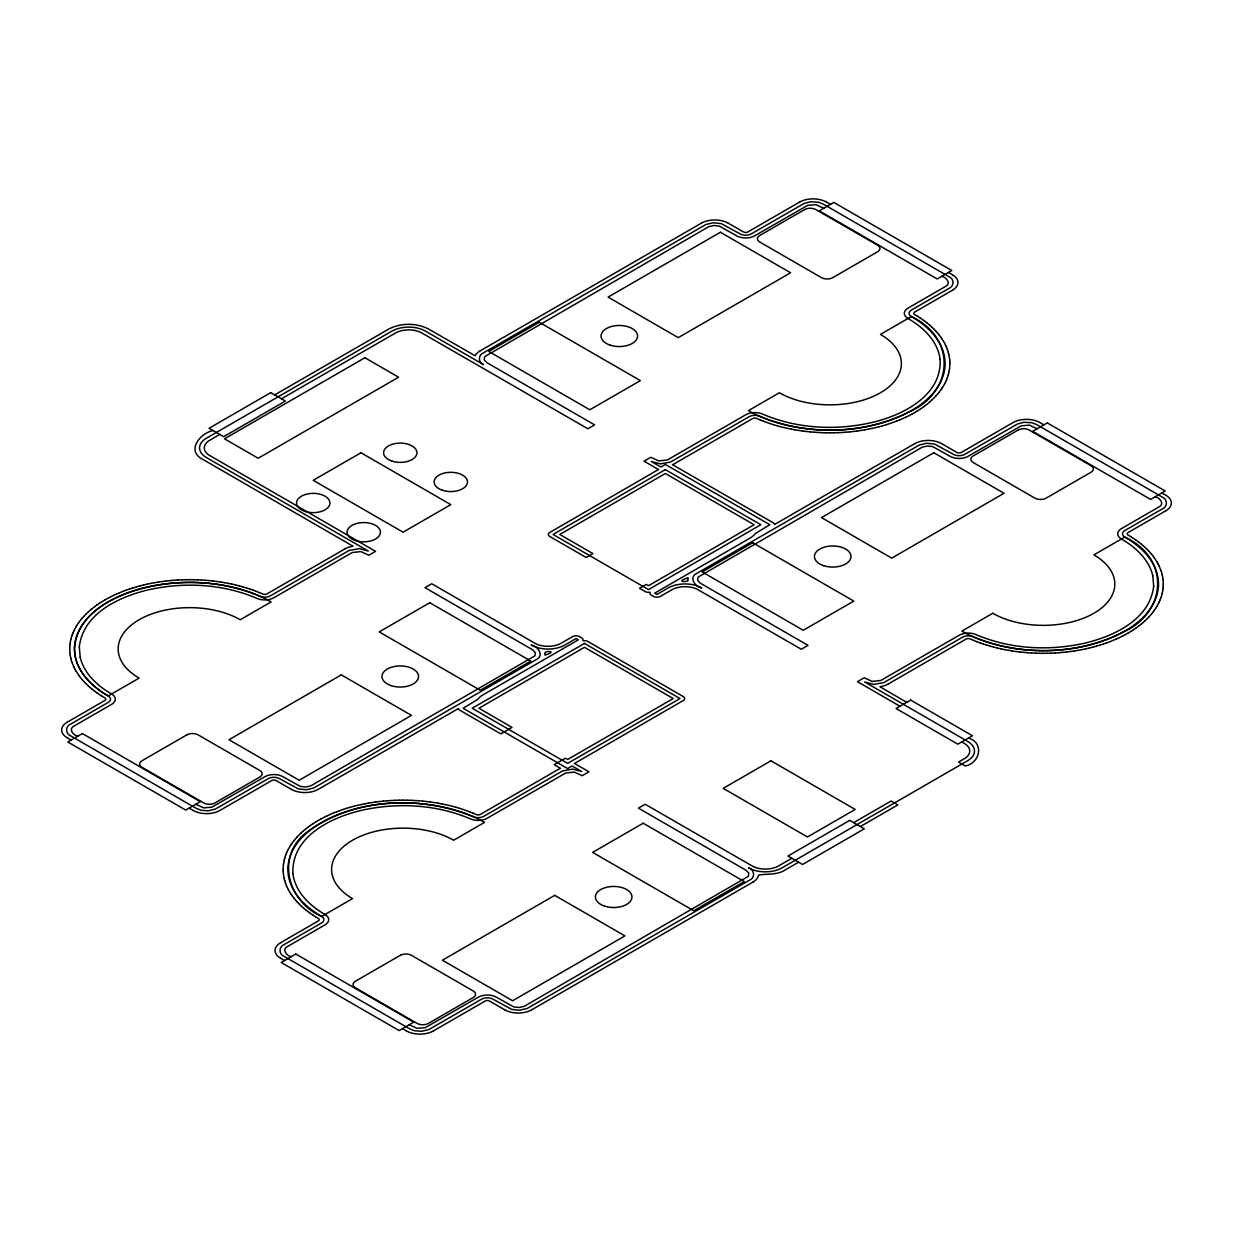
<?xml version="1.0" encoding="UTF-8"?>
<svg xmlns="http://www.w3.org/2000/svg" width="1233" height="1233" viewBox="0 0 1233 1233"><rect width="100%" height="100%" fill="white"/><g stroke="black" fill="none" stroke-linecap="round" stroke-linejoin="round"><path stroke-width="1.5" d="M69.726 648.835L69.788 646.739M79.313 646.863L80.191 657.235M283.143 869.342L283.39 864.98M949.857 363.658L949.61 368.02M1153.687 586.137L1152.809 575.765M1163.212 586.261L1163.274 584.165M69.803 646.585L69.973 644.474M79.313 646.832C83.104 613.618 118.599 597.08 147.436 590.037C183.84 581.683 223.219 583.748 257.682 598.699A12.715 7.336 0 0 0 273.572 597.882L352.176 552.554L360.837 551.567L368.821 555.22L375.556 551.321L208.624 454.869A19.05 11.005 0 0 1 208.624 440.905L219.705 434.432M1153.687 586.168C1149.85 619.382 1114.462 635.889 1085.61 642.963C1049.206 651.301 1009.796 649.267 975.318 634.301A12.715 7.336 0 0 0 959.428 635.118L880.824 680.446L872.163 681.433L864.179 677.78L857.444 681.679L899.998 706.247M1163.027 588.526L1163.197 586.415M69.988 644.32L70.296 642.223M283.42 864.811L283.713 862.715M949.287 370.285L949.58 368.189M1162.704 590.777L1163.012 588.68M70.312 642.054L70.728 639.973M283.744 862.545L284.16 860.464M948.84 372.536L949.256 370.455M1162.272 593.027L1162.688 590.946M70.774 639.804L71.298 637.723M284.191 860.295L284.731 858.214M948.269 374.786L948.809 372.705M1161.702 595.277L1162.226 593.196M71.344 637.569L72.007 635.504M284.777 858.06L285.424 855.995M947.576 377.005L948.223 374.94M1160.993 597.496L1161.656 595.431M72.053 635.334L72.824 633.284M285.486 855.825L286.241 853.775M946.759 379.225L947.514 377.175M1160.176 599.716L1160.947 597.666M72.886 633.115L73.78 631.08M286.318 853.621L287.197 851.571M945.803 381.429L946.682 379.379M1159.22 601.92L1160.114 599.885M73.857 630.926L76.045 626.749M287.274 851.417L288.275 849.398M944.725 383.602L945.726 381.583M1159.143 602.074L1156.955 606.251M288.352 849.244L289.462 847.241M943.538 385.759L944.648 383.756M76.138 626.595L77.371 624.607M289.555 847.086L290.788 845.098M942.212 387.902L943.445 385.914M1155.629 608.393L1156.862 606.405M77.463 624.453L78.804 622.511M290.88 844.944L292.221 843.002M940.779 389.998L942.12 388.056M1154.196 610.489L1155.537 608.547M78.912 622.357L80.361 620.43M292.329 842.848L293.778 840.921M939.222 392.079L940.671 390.152M1152.639 612.57L1154.088 610.643M80.469 620.276L82.025 618.38M293.901 840.767L295.458 838.872M937.542 394.128L939.099 392.233M1150.975 614.62L1152.531 612.724M82.164 618.226L83.829 616.361M295.581 838.717L297.245 836.853M935.755 396.147L937.419 394.283M1149.171 616.639L1150.836 614.774M83.952 616.207L85.724 614.373M297.369 836.698L301.16 832.922M935.631 396.302L931.84 400.078M1147.276 618.627L1149.048 616.793M85.863 614.234L87.743 612.431M1145.257 620.569L1147.137 618.766M87.882 612.292L89.855 610.52M301.314 832.784L303.287 831.011M929.713 401.989L931.686 400.216M1143.145 622.48L1145.118 620.708M90.024 610.381L92.09 608.655M303.441 830.888L305.507 829.162M927.493 403.838L929.559 402.112M1140.91 624.345L1142.976 622.619M92.259 608.532L94.417 606.836M305.676 829.023L307.849 827.328M925.151 405.672L927.324 403.977M1138.583 626.164L1140.741 624.468M94.602 606.713L96.852 605.064M308.019 827.204L310.284 825.555M922.716 407.445L924.981 405.796M1136.148 627.936L1138.398 626.287M97.037 604.941L99.395 603.338M920.188 409.171L922.546 407.568M310.454 825.432L312.812 823.829M1133.605 629.662L1135.963 628.059M479.791 351.081L479.051 351.544A12.7 7.336 0 0 0 478.512 351.929L477.911 352.407A12.7 7.336 0 0 0 477.433 352.808L476.909 353.316A12.7 7.336 0 0 0 476.508 353.748L476.077 354.287A12.7 7.336 0 0 0 475.738 354.734L475.399 355.289A12.7 7.336 0 0 0 475.152 355.767L428.914 329.211C416.569 322.692 400.817 322.692 388.472 329.211L274.743 394.868M99.58 603.214L102.031 601.658M66.998 722.353L66.258 722.815A12.7 7.336 0 0 0 65.703 723.201L65.102 723.679A12.7 7.336 0 0 0 64.625 724.079L64.101 724.588A12.7 7.336 0 0 0 63.7 725.019L63.268 725.559A12.7 7.336 0 0 0 62.945 726.006L62.606 726.561A12.7 7.336 0 0 0 62.359 727.038L62.112 727.609A12.7 7.336 0 0 0 61.943 728.087L61.789 728.672A12.7 7.336 0 0 0 61.712 729.165L61.65 729.736A12.7 7.336 0 0 0 61.65 730.244L61.712 730.815A12.7 7.336 0 0 0 61.789 731.308L61.943 731.893A12.7 7.336 0 0 0 62.112 732.371L62.359 732.941A12.7 7.336 0 0 0 62.606 733.419L62.945 733.974A12.7 7.336 0 0 0 63.268 734.421L63.7 734.96A12.7 7.336 0 0 0 64.101 735.392L64.625 735.901A12.7 7.336 0 0 0 65.102 736.301L65.703 736.779A12.7 7.336 0 0 0 66.258 737.164L66.998 737.627M952.585 290.156L953.325 289.678A12.7 7.336 0 0 0 953.88 289.308L954.481 288.83A12.7 7.336 0 0 0 954.959 288.414L955.467 287.921A12.7 7.336 0 0 0 955.883 287.489L956.315 286.95A12.7 7.336 0 0 0 956.638 286.503L956.978 285.948A12.7 7.336 0 0 0 957.224 285.47L957.471 284.9A12.7 7.336 0 0 0 957.64 284.422L957.794 283.837A12.7 7.336 0 0 0 957.871 283.343L957.918 282.758A12.7 7.336 0 0 0 957.918 282.265L957.871 281.679A12.7 7.336 0 0 0 957.794 281.186L957.64 280.615A12.7 7.336 0 0 0 957.471 280.122L957.224 279.567A12.7 7.336 0 0 0 956.978 279.09L956.638 278.535A12.7 7.336 0 0 0 956.315 278.088L955.883 277.548A12.7 7.336 0 0 0 955.467 277.117L954.959 276.608A12.7 7.336 0 0 0 954.481 276.207L953.88 275.73A12.7 7.336 0 0 0 953.325 275.344L952.585 274.882M917.552 410.851L920.003 409.294M312.997 823.706L315.448 822.149M280.415 942.844L279.675 943.322A12.7 7.336 0 0 0 279.12 943.692L278.519 944.17A12.7 7.336 0 0 0 278.041 944.586L277.533 945.079A12.7 7.336 0 0 0 277.117 945.511L276.685 946.05A12.7 7.336 0 0 0 276.362 946.497L276.022 947.052A12.7 7.336 0 0 0 275.776 947.53L275.529 948.1A12.7 7.336 0 0 0 275.36 948.578L275.206 949.163A12.7 7.336 0 0 0 275.129 949.657L275.082 950.242A12.7 7.336 0 0 0 275.082 950.735L275.129 951.321A12.7 7.336 0 0 0 275.206 951.814L275.36 952.385A12.7 7.336 0 0 0 275.529 952.878L275.776 953.433A12.7 7.336 0 0 0 276.022 953.91L276.362 954.465A12.7 7.336 0 0 0 276.685 954.912L277.117 955.452A12.7 7.336 0 0 0 277.533 955.883L278.041 956.392A12.7 7.336 0 0 0 278.519 956.793L279.12 957.27A12.7 7.336 0 0 0 279.675 957.656L280.415 958.118M1166.002 510.647L1166.742 510.185A12.7 7.336 0 0 0 1167.297 509.799L1167.898 509.321A12.7 7.336 0 0 0 1168.375 508.921L1168.899 508.412A12.7 7.336 0 0 0 1169.3 507.981L1169.732 507.441A12.7 7.336 0 0 0 1170.055 506.994L1170.394 506.439A12.7 7.336 0 0 0 1170.641 505.962L1170.888 505.391A12.7 7.336 0 0 0 1171.057 504.914L1171.211 504.328A12.7 7.336 0 0 0 1171.288 503.835L1171.35 503.264A12.7 7.336 0 0 0 1171.35 502.756L1171.288 502.185A12.7 7.336 0 0 0 1171.211 501.692L1171.057 501.107A12.7 7.336 0 0 0 1170.888 500.629L1170.641 500.059A12.7 7.336 0 0 0 1170.394 499.581L1170.055 499.026A12.7 7.336 0 0 0 1169.732 498.579L1169.3 498.04A12.7 7.336 0 0 0 1168.899 497.608L1168.375 497.099A12.7 7.336 0 0 0 1167.898 496.699L1167.297 496.221A12.7 7.336 0 0 0 1166.742 495.836L1166.002 495.373M1130.969 631.342L1133.42 629.786M753.209 881.919L753.949 881.456A12.7 7.336 0 0 0 754.488 881.071L755.089 880.593A12.7 7.336 0 0 0 755.567 880.192L756.091 879.684A12.7 7.336 0 0 0 756.492 879.252L756.923 878.713A12.7 7.336 0 0 0 757.262 878.266L757.601 877.711A12.7 7.336 0 0 0 757.848 877.233L758.095 876.678A12.7 7.336 0 0 0 758.264 876.185L758.418 875.6A12.7 7.336 0 0 0 758.495 875.122C765.662 873.611 777.838 875.338 785.544 869.743L798.599 862.206M102.216 601.534L104.759 600.024M914.824 412.485L917.352 410.974M315.648 822.026L318.176 820.515M1128.241 632.976L1130.784 631.466M212.97 430.533C199.669 433.43 185.782 451.201 203.137 459.555L353.023 546.234A12.7 7.336 0 0 0 352.206 546.389L351.251 546.589A12.7 7.336 0 0 0 350.465 546.774L349.555 547.02A12.7 7.336 0 0 0 348.785 547.252L347.922 547.56A12.7 7.336 0 0 0 347.213 547.837L346.396 548.176A12.7 7.336 0 0 0 345.733 548.5L344.916 548.932M281.494 398.768L396.61 332.371A19.05 11.005 0 0 1 420.792 332.371L587.864 428.76L594.599 424.861L486.881 362.672L484.184 359.836L484.677 356.661L708.682 226.733L713.768 225.5L719.348 226.132L736.856 235.919A12.7 7.336 0 0 0 754.488 235.919L807.723 205.341L815.907 204.632L823.736 208.269M480.099 350.896L701.238 223.219M799.523 202.135L747.691 232.051A3.175 1.834 0 0 1 743.669 232.051L728.333 223.219M344.608 549.101L266.76 594.013A3.175 1.834 0 0 1 263.03 594.136L259.639 592.688M67.291 722.168L105.052 700.344A3.175 1.834 0 0 0 105.052 698.017L102.216 696.321M952.292 290.341L914.516 312.165A3.175 1.834 0 0 0 914.516 314.477L917.352 316.187M674.975 463.408L752.808 418.496A3.175 1.834 0 0 1 756.553 418.372L759.944 419.821M220.06 810.358L271.892 780.458A3.175 1.834 0 0 1 275.915 780.458L291.25 789.29M914.655 443.71L774.571 524.472A4.762 2.759 0 0 0 773.199 522.792L672.463 464.641L673.187 464.332A12.7 7.336 0 0 0 673.85 464.009L674.667 463.577M318.345 789.29L458.429 708.528A4.762 2.759 0 0 0 459.801 710.208L500.798 733.882L512.034 727.393L478.897 708.266L584.488 647.31L673.218 698.541L567.642 759.497L565.392 758.203L554.156 764.691L560.537 768.359L559.813 768.668A12.7 7.336 0 0 0 559.15 768.991L558.333 769.423M1012.94 422.642L961.108 452.542A3.175 1.834 0 0 1 957.085 452.542L941.75 443.71M558.025 769.592L480.192 814.504A3.175 1.834 0 0 1 476.447 814.628L473.056 813.179M280.708 942.659L318.484 920.835A3.175 1.834 0 0 0 318.484 918.523L315.648 916.813M1165.709 510.832L1127.948 532.656A3.175 1.834 0 0 0 1127.948 534.983L1130.784 536.679M888.392 683.899L966.24 638.987A3.175 1.834 0 0 1 969.97 638.864L973.361 640.312M433.477 1030.865L485.309 1000.949A3.175 1.834 0 0 1 489.331 1000.949L504.667 1009.781M791.863 858.322L777.422 866.568A19.05 11.005 0 0 1 753.24 866.568L645.136 804.24L638.401 808.139L746.181 870.359L748.816 873.164L748.323 876.339L524.318 1006.267L519.232 1007.5L513.652 1006.868L496.144 997.081A12.7 7.336 0 0 0 478.512 997.081L425.277 1027.659L417.093 1028.368L409.264 1024.731M853.637 822.658L891.135 801.003L897.871 804.887L860.372 826.542M531.762 1009.781L752.901 882.104M104.959 599.901L107.564 598.452M912.004 414.057L914.624 412.608M318.376 820.392L320.996 818.943M1125.436 634.548L1128.041 633.099M701.546 223.05L702.378 222.618A12.7 7.336 0 0 1 703.041 222.31L703.843 221.955A12.7 7.336 0 0 1 704.567 221.678L705.43 221.385A12.7 7.336 0 0 1 706.185 221.139L707.095 220.892A12.7 7.336 0 0 1 707.896 220.707L708.852 220.507A12.7 7.336 0 0 1 709.669 220.368L710.655 220.229A12.7 7.336 0 0 1 711.487 220.121L712.489 220.044A12.7 7.336 0 0 1 713.352 219.998L714.354 219.967A12.7 7.336 0 0 1 715.217 219.967L716.219 219.998A12.7 7.336 0 0 1 717.082 220.044L718.084 220.121A12.7 7.336 0 0 1 718.916 220.229L719.902 220.368A12.7 7.336 0 0 1 720.719 220.507L721.675 220.707A12.7 7.336 0 0 1 722.476 220.892L723.386 221.139A12.7 7.336 0 0 1 724.141 221.385L725.004 221.678A12.7 7.336 0 0 1 725.728 221.955L726.545 222.31A12.7 7.336 0 0 1 727.208 222.618L728.025 223.05M799.832 201.965L800.664 201.534A12.7 7.336 0 0 1 801.327 201.226L802.128 200.871A12.7 7.336 0 0 1 802.853 200.609L803.716 200.301A12.7 7.336 0 0 1 804.471 200.07L805.38 199.823A12.7 7.336 0 0 1 806.182 199.623L807.137 199.438A12.7 7.336 0 0 1 807.954 199.284L808.94 199.145A12.7 7.336 0 0 1 809.773 199.052L810.775 198.96A12.7 7.336 0 0 1 811.638 198.914L812.639 198.883A12.7 7.336 0 0 1 813.503 198.883L814.504 198.914A12.7 7.336 0 0 1 815.367 198.96L816.369 199.052A12.7 7.336 0 0 1 817.202 199.145L818.188 199.284A12.7 7.336 0 0 1 819.005 199.438L819.96 199.623A12.7 7.336 0 0 1 820.762 199.823L821.671 200.07A12.7 7.336 0 0 1 822.426 200.301L823.29 200.609A12.7 7.336 0 0 1 824.014 200.871L824.831 201.226A12.7 7.336 0 0 1 825.494 201.534L826.31 201.965M107.78 598.329L110.477 596.926M909.106 415.583L911.803 414.18M914.963 443.541L915.795 443.109A12.7 7.336 0 0 1 916.458 442.801L917.275 442.447A12.7 7.336 0 0 1 917.984 442.169L918.847 441.876A12.7 7.336 0 0 1 919.602 441.645L920.527 441.383A12.7 7.336 0 0 1 921.313 441.198L922.269 440.998A12.7 7.336 0 0 1 923.085 440.859L924.072 440.72A12.7 7.336 0 0 1 924.904 440.628L925.906 440.535A12.7 7.336 0 0 1 926.769 440.489L927.771 440.458A12.7 7.336 0 0 1 928.634 440.458L929.651 440.489A12.7 7.336 0 0 1 930.499 440.535L931.501 440.628A12.7 7.336 0 0 1 932.348 440.72L933.319 440.859A12.7 7.336 0 0 1 934.152 440.998L935.092 441.198A12.7 7.336 0 0 1 935.893 441.383L936.803 441.645A12.7 7.336 0 0 1 937.558 441.876L938.436 442.169A12.7 7.336 0 0 1 939.145 442.447L939.962 442.801A12.7 7.336 0 0 1 940.625 443.109L941.442 443.541M219.751 810.528L218.919 810.96A12.7 7.336 0 0 1 218.256 811.283L217.44 811.622A12.7 7.336 0 0 1 216.731 811.9L215.867 812.208A12.7 7.336 0 0 1 215.112 812.439L214.188 812.686A12.7 7.336 0 0 1 213.401 812.871L212.446 813.071A12.7 7.336 0 0 1 211.629 813.225L210.643 813.364A12.7 7.336 0 0 1 209.81 813.456L208.809 813.549A12.7 7.336 0 0 1 207.945 813.595L206.944 813.626A12.7 7.336 0 0 1 206.081 813.626L205.063 813.595A12.7 7.336 0 0 1 204.216 813.549L203.214 813.456A12.7 7.336 0 0 1 202.366 813.364L201.395 813.225A12.7 7.336 0 0 1 200.563 813.071L199.623 812.871A12.7 7.336 0 0 1 198.821 812.686L197.912 812.439A12.7 7.336 0 0 1 197.157 812.208L196.278 811.9A12.7 7.336 0 0 1 195.569 811.622L194.752 811.283A12.7 7.336 0 0 1 194.09 810.96L193.273 810.528M1013.249 422.472L1014.081 422.04A12.7 7.336 0 0 1 1014.744 421.717L1015.56 421.378A12.7 7.336 0 0 1 1016.269 421.1L1017.133 420.792A12.7 7.336 0 0 1 1017.888 420.561L1018.812 420.314A12.7 7.336 0 0 1 1019.599 420.129L1020.554 419.929A12.7 7.336 0 0 1 1021.371 419.775L1022.357 419.636A12.7 7.336 0 0 1 1023.19 419.544L1024.191 419.451A12.7 7.336 0 0 1 1025.055 419.405L1026.056 419.374A12.7 7.336 0 0 1 1026.919 419.374L1027.937 419.405A12.7 7.336 0 0 1 1028.784 419.451L1029.786 419.544A12.7 7.336 0 0 1 1030.634 419.636L1031.605 419.775A12.7 7.336 0 0 1 1032.437 419.929L1033.377 420.129A12.7 7.336 0 0 1 1034.179 420.314L1035.088 420.561A12.7 7.336 0 0 1 1035.843 420.792L1036.722 421.1A12.7 7.336 0 0 1 1037.431 421.378L1038.248 421.717A12.7 7.336 0 0 1 1038.91 422.04L1039.727 422.472M318.037 789.459L317.205 789.891A12.7 7.336 0 0 1 316.542 790.199L315.725 790.553A12.7 7.336 0 0 1 315.016 790.831L314.153 791.124A12.7 7.336 0 0 1 313.398 791.355L312.473 791.617A12.7 7.336 0 0 1 311.687 791.802L310.731 792.002A12.7 7.336 0 0 1 309.915 792.141L308.928 792.28A12.7 7.336 0 0 1 308.096 792.372L307.094 792.465A12.7 7.336 0 0 1 306.231 792.511L305.229 792.542A12.7 7.336 0 0 1 304.366 792.542L303.349 792.511A12.7 7.336 0 0 1 302.501 792.465L301.499 792.372A12.7 7.336 0 0 1 300.652 792.28L299.681 792.141A12.7 7.336 0 0 1 298.848 792.002L297.908 791.802A12.7 7.336 0 0 1 297.107 791.617L296.197 791.355A12.7 7.336 0 0 1 295.442 791.124L294.564 790.831A12.7 7.336 0 0 1 293.855 790.553L293.038 790.199A12.7 7.336 0 0 1 292.375 789.891L291.558 789.459M321.197 818.82L323.894 817.417M888.084 684.068L887.267 684.5A12.7 7.336 0 0 1 886.604 684.824L885.787 685.163A12.7 7.336 0 0 1 885.078 685.44L884.215 685.748A12.7 7.336 0 0 1 883.445 685.98L882.535 686.226A12.7 7.336 0 0 1 881.749 686.411L880.794 686.611A12.7 7.336 0 0 1 879.977 686.766L906.733 702.348M1122.523 636.074L1125.22 634.671M433.168 1031.035L432.336 1031.466A12.7 7.336 0 0 1 431.673 1031.774L430.872 1032.129A12.7 7.336 0 0 1 430.147 1032.391L429.284 1032.699A12.7 7.336 0 0 1 428.529 1032.93L427.62 1033.177A12.7 7.336 0 0 1 426.818 1033.377L425.863 1033.562A12.7 7.336 0 0 1 425.046 1033.716L424.06 1033.855A12.7 7.336 0 0 1 423.227 1033.948L422.225 1034.04A12.7 7.336 0 0 1 421.362 1034.086L420.361 1034.117A12.7 7.336 0 0 1 419.497 1034.117L418.496 1034.086A12.7 7.336 0 0 1 417.633 1034.04L416.631 1033.948A12.7 7.336 0 0 1 415.798 1033.855L414.812 1033.716A12.7 7.336 0 0 1 413.995 1033.562L413.04 1033.377A12.7 7.336 0 0 1 412.238 1033.177L411.329 1032.93A12.7 7.336 0 0 1 410.574 1032.699L409.71 1032.391A12.7 7.336 0 0 1 408.986 1032.129L408.169 1031.774A12.7 7.336 0 0 1 407.506 1031.466L406.69 1031.035M531.454 1009.95L530.622 1010.382A12.7 7.336 0 0 1 529.959 1010.69L529.157 1011.045A12.7 7.336 0 0 1 528.433 1011.322L527.57 1011.615A12.7 7.336 0 0 1 526.815 1011.861L525.905 1012.108A12.7 7.336 0 0 1 525.104 1012.293L524.148 1012.493A12.7 7.336 0 0 1 523.331 1012.632L522.345 1012.771A12.7 7.336 0 0 1 521.513 1012.879L520.511 1012.956A12.7 7.336 0 0 1 519.648 1013.002L518.646 1013.033A12.7 7.336 0 0 1 517.783 1013.033L516.781 1013.002A12.7 7.336 0 0 1 515.918 1012.956L514.916 1012.879A12.7 7.336 0 0 1 514.084 1012.771L513.098 1012.632A12.7 7.336 0 0 1 512.281 1012.493L511.325 1012.293A12.7 7.336 0 0 1 510.524 1012.108L509.614 1011.861A12.7 7.336 0 0 1 508.859 1011.615L507.996 1011.322A12.7 7.336 0 0 1 507.272 1011.045L506.455 1010.69A12.7 7.336 0 0 1 505.792 1010.382L504.975 1009.95M110.693 596.818L113.467 595.447M906.116 417.047L908.891 415.691M324.109 817.309L326.884 815.953M1119.533 637.553L1122.307 636.182M113.683 595.354L116.534 594.044M903.049 418.465L905.901 417.155M327.099 815.845L329.951 814.535M1116.466 638.956L1119.317 637.646M116.765 593.936L119.678 592.688M899.89 419.821L902.818 418.557M330.182 814.443L333.11 813.179M1113.322 640.312L1116.235 639.064M119.925 592.595L122.915 591.393M896.668 421.1L899.658 419.914M333.342 813.086L336.332 811.9M1110.085 641.607L1113.075 640.405M123.146 591.301L126.213 590.175M893.37 422.333L896.437 421.193M336.563 811.807L339.63 810.667M1106.787 642.825L1109.854 641.699M126.444 590.083L129.573 589.004M890.01 423.505L893.139 422.426M339.861 810.574L342.99 809.495M1103.427 643.996L1106.556 642.917M129.819 588.912L132.994 587.894M886.589 424.614L889.764 423.582M343.236 809.418L346.411 808.386M1100.006 645.106L1103.181 644.088M133.256 587.817L136.493 586.862M883.09 425.647L886.327 424.691M346.673 808.309L349.91 807.353M1096.507 646.138L1099.744 645.183M136.74 586.785L140.038 585.891M879.545 426.618L882.843 425.724M350.157 807.276L353.455 806.382M1092.962 647.109L1096.26 646.215M140.3 585.814L143.629 584.981M875.954 427.527L879.283 426.68M353.717 806.32L357.046 805.473M1089.371 648.019L1092.7 647.186M143.891 584.92L147.282 584.149M872.301 428.36L875.692 427.589M357.308 805.411L360.699 804.64M1085.718 648.851L1089.109 648.08M868.602 429.115L872.039 428.421M147.544 584.088L150.965 583.379M1082.035 649.621L1085.456 648.912M360.961 804.579L364.398 803.885M864.872 429.824L868.34 429.176M151.243 583.332L154.711 582.685M1078.289 650.315L1081.757 649.668M364.66 803.824L368.128 803.176M861.096 430.44L864.595 429.87M154.988 582.639L158.487 582.068M1074.513 650.932L1078.012 650.361M368.405 803.13L371.904 802.56M857.289 430.995L860.819 430.487M158.764 582.022L162.294 581.514M1070.706 651.486L1074.236 650.978M372.181 802.513L375.711 802.005M853.452 431.473L857.012 431.026M162.571 581.467L166.116 581.036M1066.884 651.964L1070.429 651.533M375.988 801.974L379.548 801.527M849.599 431.889L853.174 431.504M166.409 581.005L169.984 580.62M1063.016 652.38L1066.591 651.995M379.826 801.496L383.401 801.111M845.715 432.213L849.321 431.904M170.262 580.589L173.868 580.281M1059.132 652.719L1062.738 652.411M383.679 801.096L387.285 800.787M841.815 432.475L845.437 432.244M174.146 580.265L177.768 580.019M1055.232 652.981L1058.854 652.735M387.563 800.756L391.185 800.525M837.901 432.675L841.538 432.506M178.045 580.003L181.667 579.834M1051.333 653.166L1054.955 652.997M391.462 800.494L395.099 800.325M833.986 432.783L837.623 432.675M181.96 579.818L185.597 579.726M1047.403 653.274L1051.04 653.182M395.377 800.325L399.014 800.217M830.056 432.829L833.708 432.783M185.875 579.71L189.512 579.68M1043.488 653.32L1047.125 653.29M399.292 800.217L402.944 800.171M826.141 432.783L829.778 432.829M189.805 579.68L193.442 579.71M1039.558 653.29L1043.195 653.32M403.222 800.171L406.859 800.217M822.226 432.675L825.848 432.783M193.72 579.726L197.357 579.818M1035.643 653.182L1039.28 653.274M407.152 800.217L410.774 800.325M818.311 432.506L821.933 432.675M197.65 579.834L201.272 580.003M1031.728 652.997L1035.35 653.166M411.067 800.325L414.689 800.494M814.412 432.244L818.018 432.475M201.565 580.019L205.171 580.265M1027.829 652.735L1031.435 652.981M414.982 800.525L418.588 800.756M810.528 431.904L814.119 432.213M205.449 580.281L209.055 580.589M1023.945 652.411L1027.551 652.719M418.881 800.787L422.472 801.096M806.659 431.504L810.235 431.889M1020.076 651.995L1023.667 652.38M209.333 580.62L212.924 581.005M422.765 801.111L426.341 801.496M802.822 431.026L806.382 431.473M1016.239 651.533L1019.799 651.964M213.201 581.036L216.761 581.467M426.618 801.527L430.178 801.974M799.015 430.487L802.544 430.995M1012.432 650.978L1015.961 651.486M217.039 581.514L220.568 582.022M430.456 802.005L433.985 802.513M795.239 429.87L798.737 430.44M1008.656 650.361L1012.154 650.932M220.846 582.068L224.344 582.639M434.263 802.56L437.761 803.13M791.509 429.176L794.961 429.824M1004.926 649.668L1008.394 650.315M224.606 582.685L228.074 583.332M438.039 803.176L441.491 803.824M787.81 428.421L791.232 429.115M1001.227 648.912L1004.648 649.621M228.352 583.379L231.773 584.088M441.768 803.885L445.19 804.579M784.157 427.589L787.533 428.36M997.574 648.08L1000.965 648.851M232.035 584.149L235.426 584.92M445.467 804.64L448.843 805.411M780.551 426.68L783.895 427.527M993.968 647.186L997.312 648.019M235.688 584.981L239.032 585.814M449.105 805.473L452.449 806.32M777.006 425.724L780.289 426.618M990.423 646.215L993.706 647.109M239.294 585.891L242.577 586.785M452.711 806.382L455.994 807.276M773.507 424.691L776.744 425.647M986.924 645.183L990.161 646.138M242.839 586.862L246.076 587.817M456.256 807.353L459.493 808.309M770.07 423.582L773.261 424.614M983.502 644.088L986.677 645.106M246.323 587.894L249.498 588.912M459.739 808.386L462.93 809.418M766.71 422.426L769.824 423.505M980.127 642.917L983.256 643.996M249.744 589.004L252.873 590.083M463.176 809.495L466.29 810.574M763.412 421.193L766.464 422.333M976.829 641.699L979.881 642.825M253.119 590.175L256.171 591.301M466.536 810.667L469.588 811.807M760.175 419.914L763.165 421.1M973.592 640.405L976.598 641.607M256.402 591.393L259.408 592.595M469.835 811.9L472.825 813.086M826.619 202.135L830.487 204.37M948.424 272.462L952.292 274.697M941.688 276.362C946.297 276.963 951.583 283.667 945.557 286.441L907.827 308.235A12.7 7.336 0 0 0 907.827 318.407C923.132 327.177 937.835 341.002 940.085 359.404M1040.035 422.642L1043.904 424.861M1161.84 492.953L1165.709 495.188M1037.169 428.76L1029.324 425.123L1021.14 425.832L967.905 456.41A12.7 7.336 0 0 1 950.273 456.41L932.765 446.623L927.355 445.976L922.099 447.24L698.094 577.152L697.601 580.327L700.236 583.132L808.016 645.352L801.28 649.252L697.107 589.189A19.05 11.005 0 0 0 672.925 589.189L660.302 596.402A4.762 2.759 0 0 1 653.567 596.402L651.317 595.092A4.762 2.759 0 0 1 650.13 592.349L649.899 592.225A4.762 2.759 0 0 1 645.136 591.532L639.526 588.295L646.262 584.396L648.512 585.69L754.103 524.734L665.358 473.503L559.782 534.459L592.919 553.602L586.168 557.486L549.671 536.401A4.762 2.759 0 0 1 549.671 532.517L658.622 469.449A4.762 2.759 0 0 1 657.497 468.956L644.027 461.188L650.762 457.289L658.746 460.942L667.407 459.94L746.011 414.627A12.715 7.336 0 0 1 761.902 413.81C797.412 429.176 838.132 430.995 875.461 421.64C904.745 414.149 942.089 394.591 940.085 359.419M1155.105 496.853C1159.683 497.454 1165.031 504.158 1158.974 506.933L1121.244 528.726A12.7 7.336 0 0 0 1121.244 538.898C1135.408 547.067 1148.894 559.258 1152.793 575.734M968.521 738.028C984.412 742.836 980.127 763.073 965.269 765.986L958.534 762.086L965.408 758.048A19.05 11.005 0 0 0 965.408 744.085L961.771 741.912M77.895 736.147C73.163 735.562 68.123 728.703 74.072 726.037L111.756 704.274A12.7 7.336 0 0 0 111.756 694.102C97.577 685.918 84.121 673.757 80.207 657.266M195.831 804.24L203.676 807.877L211.86 807.168L265.095 776.59A12.7 7.336 0 0 1 282.727 776.59L300.236 786.377L305.799 787.008L310.901 785.76L534.906 655.848L535.43 652.766L532.764 649.868L424.984 587.648L431.72 583.748L535.893 643.811A19.05 11.005 0 0 0 560.075 643.811L572.698 636.598A4.762 2.759 0 0 1 579.433 636.598L581.683 637.908A4.762 2.759 0 0 1 582.87 640.651L583.101 640.775A4.762 2.759 0 0 1 587.864 641.468L683.329 696.599A4.762 2.759 0 0 1 683.329 700.483L574.378 763.551A4.762 2.759 0 0 1 575.503 764.044L588.973 771.812L582.238 775.711L574.254 772.058L565.593 773.06L486.989 818.373A12.715 7.336 0 0 1 471.098 819.19C437.7 804.671 399.662 802.375 364.213 809.757C332.802 816.446 291.142 835.851 292.915 873.58M67.291 737.812L71.16 740.047M189.096 808.139L192.965 810.358M291.312 956.638C286.534 956.145 281.54 949.148 287.489 946.528L325.173 924.765A12.7 7.336 0 0 0 325.173 914.593C309.868 905.823 295.149 891.968 292.915 873.596M280.708 958.303L284.576 960.538M402.513 1028.63L406.381 1030.865M917.552 316.311L920.003 317.867M1130.969 536.802L1133.42 538.359M99.58 694.641L102.031 696.198M312.997 915.133L315.448 916.689M920.188 317.991L922.546 319.594M1133.605 538.482L1135.963 540.085M97.037 692.915L99.395 694.518M310.454 913.406L312.812 915.009M922.716 319.717L924.981 321.366M1136.148 540.208L1138.398 541.857M94.602 691.143L96.852 692.792M308.019 911.634L310.284 913.283M925.151 321.489L927.324 323.185M1138.583 541.981L1140.741 543.676M92.259 689.324L94.417 691.019M305.676 909.815L307.849 911.511M927.493 323.308L929.559 325.05M1140.91 543.815L1142.976 545.541M90.024 687.459L92.09 689.185M303.441 907.95L305.507 909.692M929.713 325.173L931.686 326.945M1143.145 545.68L1145.118 547.437M87.882 685.563L89.855 687.32M301.314 906.055L303.287 907.827M931.84 327.084L933.72 328.887M1145.257 547.575L1147.137 549.379M85.863 683.621L87.743 685.425M299.28 904.113L301.16 905.916M1147.276 549.517L1149.048 551.367M933.859 329.026L935.631 330.86M297.369 902.14L299.141 903.974M83.952 681.633L85.724 683.483M1149.171 551.505L1150.836 553.37M935.755 331.014L937.419 332.879M295.581 900.121L297.245 901.986M82.164 679.63L83.829 681.495M1150.975 553.525L1152.531 555.42M937.542 333.033L939.099 334.929M293.901 898.071L295.458 899.967M80.469 677.58L82.025 679.475M1152.639 555.574L1154.088 557.501M939.222 335.083L940.671 337.01M292.329 895.99L293.778 897.917M78.912 675.499L80.361 677.426M1154.196 557.655L1156.862 561.739M940.779 337.164L942.12 339.106M290.88 893.894L292.221 895.836M78.804 675.345L76.138 671.261M942.212 339.26L943.445 341.248M289.555 891.752L290.788 893.74M1156.955 561.894L1158.064 563.897M943.538 341.402L944.648 343.406M288.352 889.594L289.462 891.598M74.936 669.103L76.045 671.106M1158.157 564.051L1159.143 566.07M944.725 343.56L945.726 345.579M287.274 887.421L288.275 889.44M73.857 666.93L74.843 668.949M1159.22 566.24L1160.947 570.478M945.803 345.733L946.682 347.783M286.318 885.217L287.197 887.267M73.78 666.76L72.053 662.522M946.759 347.937L947.514 349.987M285.486 883.013L286.241 885.063M1160.993 570.648L1161.656 572.713M947.576 350.157L948.223 352.222M284.777 880.778L285.424 882.843M71.344 660.287L72.007 662.352M1161.702 572.883L1162.226 574.948M948.269 352.376L948.809 354.457M284.191 878.543L284.731 880.624M70.774 658.052L71.298 660.117M1162.272 575.117L1162.688 577.198M948.84 354.626L949.58 358.973M284.16 878.374L283.42 874.027M70.312 655.802L70.728 657.883M1162.704 577.368L1163.012 579.464M69.988 653.536L70.296 655.632M1163.027 579.633L1163.274 583.995M949.61 359.142L949.78 361.238M283.22 871.762L283.39 873.858M69.973 653.367L69.726 649.005M949.795 361.392L949.857 363.504M283.143 869.496L283.205 871.608M74.55 646.786C73.41 668.517 90.548 685.995 108.227 695.936A7.937 4.578 0 0 1 108.227 702.425L70.666 724.11C65.241 726.16 65.241 733.82 70.666 735.87L196.324 808.416L201.226 810.281L208.1 810.821L215.421 809.064L268.285 778.624A7.937 4.593 0 0 1 279.521 778.624L298.232 788.873L306.385 789.736L313.706 787.995L536.124 659.67C544.539 655.971 538.158 645.83 531.13 645.029A23.828 13.763 0 0 0 564.837 645.029L576.058 638.555L578.308 639.85L482.827 694.965A23.828 13.763 0 0 0 477.664 699.435L463.176 708.266L567.642 768.575L572.127 765.986L581.745 771.534L572.775 769.115L562.649 770.887L483.783 816.338A7.937 4.578 0 0 1 473.287 816.708C421.948 795.763 358.464 797.258 311.749 828.915C274.512 851.047 285.424 900.707 321.643 916.443L352.53 898.595A71.483 41.275 0 0 1 352.53 840.243A71.483 41.275 0 0 1 453.621 840.243L484.523 822.396A115.162 66.49 0 0 0 321.643 822.396A115.162 66.49 0 0 0 321.643 916.443A7.937 4.593 0 0 1 321.643 922.916L284.083 944.601C278.673 946.651 278.673 954.311 284.083 956.361L409.757 1028.908L414.642 1030.773L421.516 1031.312L428.837 1029.57L481.702 999.115A7.937 4.593 0 0 1 492.938 999.115L511.649 1009.365L519.417 1010.259L527.123 1008.486L749.541 880.162C755.644 877.804 754.426 869.465 748.477 867.801A23.828 13.763 0 0 0 782.184 867.801L967.52 760.792A23.828 13.763 0 0 0 967.52 741.341L864.672 681.957L873.642 684.377L883.768 682.604L962.634 637.153A7.937 4.593 0 0 1 972.56 636.552C1019.753 656.326 1076.224 655.74 1122.122 632.575C1166.803 613.602 1171.073 558.225 1124.773 537.064A7.937 4.578 0 0 1 1124.773 530.575L1162.334 508.89C1167.759 506.84 1167.759 499.18 1162.334 497.13L1036.676 424.584L1031.774 422.719L1023.899 422.272L1017.579 423.936L964.715 454.376A7.937 4.593 0 0 1 953.479 454.376L934.768 444.127L926.615 443.264L919.294 445.005L696.876 573.33C688.399 577.121 694.965 587.031 701.87 587.971A23.828 13.763 0 0 0 668.163 587.971L656.942 594.445L654.692 593.15L750.173 538.035A23.828 13.763 0 0 0 755.336 533.565L769.824 524.734L665.358 464.425L660.873 467.014L651.255 461.466L660.225 463.885L670.351 462.113L749.217 416.662A7.937 4.578 0 0 1 759.713 416.292C806.736 435.804 862.915 435.157 908.598 412.13C953.525 393.173 957.332 337.965 911.357 316.557L880.47 334.405A71.483 41.275 0 0 1 880.47 392.757A71.483 41.275 0 0 1 779.379 392.757L748.477 410.604A115.162 66.49 0 0 0 911.357 410.604A115.162 66.49 0 0 0 911.357 316.557A7.937 4.593 0 0 1 911.357 310.084L948.917 288.399C954.327 286.349 954.327 278.689 948.917 276.639L823.243 204.092L818.358 202.227L810.482 201.765L804.163 203.43L751.298 233.885A7.937 4.593 0 0 1 740.062 233.885L721.351 223.635L713.198 222.757L705.877 224.514L483.459 352.838C478.05 354.888 478.05 362.548 483.459 364.598L425.539 331.153A23.828 13.763 0 0 0 391.847 331.153L206.512 438.162A23.828 13.763 0 0 0 206.512 457.613L368.328 551.043L359.358 548.623L349.232 550.396L270.366 595.847A7.937 4.593 0 0 1 260.44 596.448C223.45 580.496 181.066 578.616 142.196 588.341C113.097 596.078 78.342 613.31 74.55 646.709M545.125 654.029L545.078 654.615A12.7 7.336 0 0 1 544.986 655.108C557.855 650.962 546.543 650.854 544.986 652.473A12.7 7.336 0 0 1 545.078 652.951L545.125 653.536A12.7 7.336 0 0 1 545.125 654.029M687.922 578.385L687.875 578.971A12.7 7.336 0 0 0 687.875 579.464L687.922 580.049A12.7 7.336 0 0 0 688.014 580.527C686.889 582.392 674.682 581.729 688.014 577.892A12.7 7.336 0 0 0 687.922 578.385M270.813 392.603L209.04 428.267L223.635 436.698L285.424 401.033L270.813 392.603M364.891 357.74L224.483 438.809L258.175 458.26L398.583 377.206L364.891 357.74M539.268 322.245L488.73 351.42L589.821 409.788L640.374 380.612L539.268 322.245M720.396 232.251L608.069 297.107L678.273 337.642L790.6 272.786L720.396 232.251M360.961 452.758L313.213 480.315L403.083 532.194L450.816 504.636L360.961 452.758M108.273 601.889L108.18 601.935A115.162 66.49 0 0 0 108.227 695.936L139.113 678.104A71.483 41.275 0 0 1 139.113 619.737A71.483 41.275 0 0 1 240.204 619.737L271.09 601.904A115.162 66.49 0 0 0 108.227 601.904M804.64 209.564L759.713 235.503A7.937 4.593 0 0 0 759.713 241.992L821.502 277.656A7.937 4.593 0 0 0 832.722 277.656L877.665 251.717A7.937 4.593 0 0 0 877.665 245.228L815.876 209.564A7.937 4.593 0 0 0 804.64 209.564M833.847 202.428L819.251 210.858L937.188 278.951L951.799 270.52L833.847 202.428M82.395 733.558L67.784 741.989L185.721 810.081L200.332 801.65L82.395 733.558M186.846 734.853L141.918 760.792A7.937 4.593 0 0 0 141.918 767.28L203.707 802.945A7.937 4.593 0 0 0 214.927 802.945L259.87 777.006A7.937 4.593 0 0 0 259.87 770.517L198.081 734.853A7.937 4.593 0 0 0 186.846 734.853M429.762 602.721L379.209 631.897L480.3 690.264L530.853 661.088L429.762 602.721M665.358 469.619L553.031 534.459L648.512 589.59L760.838 524.734L665.358 469.619M341.294 674.867L228.968 739.723L299.172 780.242L411.498 715.402L341.294 674.867M752.7 542.736L702.147 571.912L803.238 630.279L853.791 601.103L752.7 542.736M584.488 643.41L472.162 708.266L567.642 763.381L679.969 698.541L584.488 643.41M933.828 452.758L821.502 517.598L891.706 558.133L1004.032 493.277L933.828 452.758M1018.073 430.055L973.13 455.994A7.937 4.593 0 0 0 973.13 462.483L1034.919 498.147A7.937 4.593 0 0 0 1046.154 498.147L1091.082 472.208A7.937 4.593 0 0 0 1091.082 465.72L1029.293 430.055A7.937 4.593 0 0 0 1018.073 430.055M1047.279 422.919L1032.668 431.35L1150.605 499.442L1165.216 491.011L1047.279 422.919M295.812 954.049L281.201 962.48L399.153 1030.572L413.749 1022.142L295.812 954.049M400.278 955.344L355.335 981.283A7.937 4.593 0 0 0 355.335 987.772L417.124 1023.436A7.937 4.593 0 0 0 428.36 1023.436L473.287 997.497A7.937 4.593 0 0 0 473.287 991.008L411.498 955.344A7.937 4.593 0 0 0 400.278 955.344M992.796 613.263L961.91 631.096A115.162 66.49 0 0 0 1124.773 631.096A115.162 66.49 0 0 0 1124.773 537.064L1093.887 554.896A71.483 41.275 0 0 1 1093.887 613.263A71.483 41.275 0 0 1 992.796 613.263M643.179 823.212L592.626 852.388L693.732 910.755L744.27 881.58L643.179 823.212M770.949 760.792L723.216 788.349L807.461 836.991L855.193 809.434L770.949 760.792M554.727 895.358L442.4 960.214L512.604 1000.749L624.931 935.893L554.727 895.358M910.663 700.082L896.067 708.513L957.841 744.177L972.452 735.747L910.663 700.082M849.707 820.377L787.933 856.056L802.529 864.487L864.318 828.807L849.707 820.377M442.477 490.272A16.676 9.633 0 0 0 467.492 481.933A16.676 9.633 0 0 0 442.477 473.595A16.676 9.633 0 0 0 442.477 490.272M355.428 540.532A16.676 9.633 0 0 0 380.442 532.194A16.676 9.633 0 0 0 355.428 523.855A16.676 9.633 0 0 0 355.428 540.532M391.924 461.096A16.676 9.633 0 0 0 416.954 452.758A16.676 9.633 0 0 0 391.924 444.404A16.676 9.633 0 0 0 391.924 461.096M304.875 511.356A16.676 9.633 0 0 0 329.905 503.018A16.676 9.633 0 0 0 304.875 494.664A16.676 9.633 0 0 0 304.875 511.356M604.555 906.116A18.264 10.542 0 0 0 631.959 896.977A18.264 10.542 0 0 0 604.555 887.852A18.264 10.542 0 0 0 604.555 906.116M391.138 685.625A18.264 10.542 0 0 0 418.542 676.485A18.264 10.542 0 0 0 391.138 667.346A18.264 10.542 0 0 0 391.138 685.625M823.598 565.654A18.264 10.542 0 0 0 851.001 556.515A18.264 10.542 0 0 0 823.598 547.375A18.264 10.542 0 0 0 823.598 565.654M610.181 345.148A18.264 10.542 0 0 0 637.569 336.023A18.264 10.542 0 0 0 610.181 326.884A18.264 10.542 0 0 0 610.181 345.148"/></g></svg>
